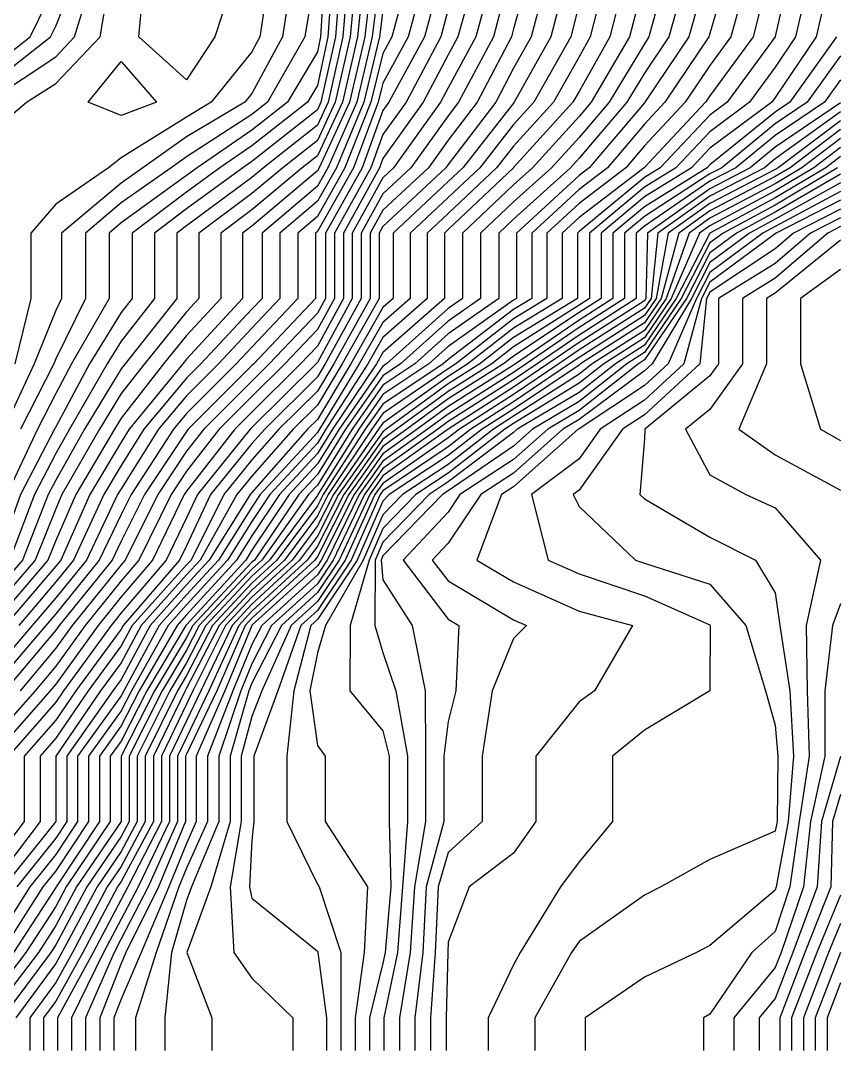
# Model space of a CAD drawing. Header units: metres. Extents: x 549046 to 549770, y 4180130 to 4180826.
# Drawn here: x 549254 to 549366.7, y 4180130 to 4180272.4 of the extents above; entities that cross this region are included whole.
import ezdxf

# ---------------------------------------------------------------- set-up
doc = ezdxf.new("R2010")
doc.units = ezdxf.units.M
doc.layers.add('CONTOURS', color=7, linetype='Continuous')
doc.layers.add('CONTOURS_INDEX', color=7, linetype='Continuous')

msp = doc.modelspace()

# ---------------------------------------------------------------- linework, layer by layer
at = {"layer": 'CONTOURS'}
for points in [[(549249.84, 4180261.43, 512), (549258.88, 4180267.42, 512), (549261.5, 4180270.17, 512), (549264.23, 4180279.21, 512), (549265.62, 4180288.25, 512), (549267.93, 4180295.07, 512), (549269.84, 4180297.29, 512), (549276.97, 4180300.24, 512), (549284.24, 4180297.29, 512), (549286.01, 4180295.51, 512), (549289.91, 4180288.25, 512), (549291.62, 4180279.21, 512), (549290.22, 4180270.17, 512), (549286.01, 4180262.34, 512), (549285.03, 4180261.12, 512), (549276.97, 4180256.33, 512), (549270.94, 4180252.08, 512), (549267.93, 4180249.96, 512), (549259.69, 4180243.04, 512), (549259.69, 4180234, 512), (549258.88, 4180232.35, 512), (549255.92, 4180224.96, 512), (549251.69, 4180215.92, 512)], [(549249.84, 4180256.91, 514), (549254.84, 4180261.12, 514), (549258.88, 4180263.71, 514), (549265.04, 4180270.17, 514), (549266.55, 4180279.21, 514), (549267.73, 4180288.25, 514), (549267.93, 4180288.82, 514), (549275.26, 4180297.29, 514), (549276.97, 4180298, 514), (549278.71, 4180297.29, 514), (549286.01, 4180289.92, 514), (549286.91, 4180288.25, 514), (549288.46, 4180279.21, 514), (549287.11, 4180270.17, 514), (549286.01, 4180268.12, 514), (549280.39, 4180261.12, 514), (549276.97, 4180259.09, 514), (549267.93, 4180253.44, 514), (549266.16, 4180252.08, 514), (549258.88, 4180247.06, 514), (549255.42, 4180243.04, 514), (549255.42, 4180234, 514), (549253.23, 4180224.96, 514)], [(549280.9, 4180270.17, 516), (549276.97, 4180264.24, 516), (549270.38, 4180270.17, 516), (549271.22, 4180279.21, 516), (549273.03, 4180288.25, 516), (549276.97, 4180292.82, 516), (549281.49, 4180288.25, 516), (549283.84, 4180279.21, 516), (549280.9, 4180270.17, 516)], [(549343.34, 4180279.21, 462), (549340.89, 4180270.17, 462), (549340.26, 4180269.23, 462), (549335.38, 4180261.12, 462), (549331.22, 4180256.27, 462), (549327.41, 4180252.08, 462), (549322.18, 4180247.34, 462), (549317.61, 4180243.04, 462), (549317.61, 4180234, 462), (549313.13, 4180230.86, 462), (549306.55, 4180224.96, 462), (549304.09, 4180223.32, 462), (549298.96, 4180215.92, 462), (549295.05, 4180209.65, 462), (549292.5, 4180206.88, 462), (549286.34, 4180197.83, 462), (549286.01, 4180197.53, 462), (549277.82, 4180188.79, 462), (549276.97, 4180187.14, 462), (549272.52, 4180179.75, 462), (549267.93, 4180170.71, 462), (549267.93, 4180161.67, 462), (549267.93, 4180161.66, 462), (549261.76, 4180152.63, 462), (549258.88, 4180147.27, 462), (549256.48, 4180143.58, 462), (549249.84, 4180134.86, 462)], [(549321.76, 4180279.21, 478), (549319.42, 4180270.17, 478), (549314.56, 4180261.12, 478), (549313.13, 4180259.26, 478), (549307.98, 4180252.08, 478), (549304.09, 4180248.45, 478), (549301.12, 4180243.04, 478), (549301.12, 4180234, 478), (549296.13, 4180224.96, 478), (549295.05, 4180223.16, 478), (549287.77, 4180215.92, 478), (549286.01, 4180213.92, 478), (549280.3, 4180206.88, 478), (549276.97, 4180199.8, 478), (549276.01, 4180197.83, 478), (549268.2, 4180188.79, 478), (549267.93, 4180188.27, 478), (549261.66, 4180179.75, 478), (549258.88, 4180175.69, 478), (549254.53, 4180170.71, 478), (549254.53, 4180161.67, 478), (549249.84, 4180155.49, 478)], [(549299.33, 4180279.21, 502), (549298.56, 4180270.17, 502), (549296.54, 4180261.12, 502), (549295.05, 4180257.95, 502), (549287.61, 4180252.08, 502), (549286.01, 4180250.74, 502), (549276.97, 4180244.04, 502), (549275.63, 4180243.04, 502), (549275.63, 4180234, 502), (549268.48, 4180224.96, 502), (549267.93, 4180224.25, 502), (549262.86, 4180215.92, 502), (549258.88, 4180208.88, 502), (549257.84, 4180206.88, 502), (549254.27, 4180197.83, 502), (549249.84, 4180192.69, 502)], [(549324.36, 4180279.21, 476), (549322.18, 4180271.3, 476), (549321.88, 4180270.17, 476), (549317.13, 4180261.12, 476), (549313.13, 4180255.89, 476), (549310.4, 4180252.08, 476), (549304.09, 4180246.19, 476), (549302.36, 4180243.04, 476), (549302.36, 4180234, 476), (549297.31, 4180224.96, 476), (549295.05, 4180221.2, 476), (549289.74, 4180215.92, 476), (549286.01, 4180211.67, 476), (549282.12, 4180206.88, 476), (549277.59, 4180197.83, 476), (549276.97, 4180197.15, 476), (549269.44, 4180188.79, 476), (549267.93, 4180185.95, 476), (549263.37, 4180179.75, 476), (549258.88, 4180173.2, 476), (549256.71, 4180170.71, 476), (549256.71, 4180161.67, 476), (549249.86, 4180152.63, 476)], [(549301.52, 4180279.21, 498), (549300.59, 4180270.17, 498), (549298.51, 4180261.12, 498), (549295.05, 4180253.74, 498), (549292.95, 4180252.08, 498), (549286.01, 4180246.25, 498), (549281.7, 4180243.04, 498), (549281.7, 4180234, 498), (549276.97, 4180228.86, 498), (549273.8, 4180224.96, 498), (549267.93, 4180217.46, 498), (549266.99, 4180215.92, 498), (549261.67, 4180206.88, 498), (549258.88, 4180200.53, 498), (549257.8, 4180197.83, 498), (549250.03, 4180188.79, 498)], [(549316.99, 4180279.21, 482), (549314.49, 4180270.17, 482), (549313.13, 4180267.68, 482), (549309.69, 4180261.12, 482), (549304.09, 4180253.37, 482), (549303.63, 4180252.08, 482), (549298.64, 4180243.04, 482), (549298.64, 4180234, 482), (549295.05, 4180227.42, 482), (549292.72, 4180224.96, 482), (549286.01, 4180218.29, 482), (549283.63, 4180215.92, 482), (549276.97, 4180207.34, 482), (549276.65, 4180206.88, 482), (549272.24, 4180197.83, 482), (549267.93, 4180192.74, 482), (549264.74, 4180188.79, 482), (549258.88, 4180180.68, 482), (549258.1, 4180179.75, 482), (549250.16, 4180170.71, 482)], [(549297.14, 4180279.21, 506), (549296.52, 4180270.17, 506), (549295.05, 4180263.43, 506), (549293.69, 4180261.12, 506), (549286.01, 4180255.11, 506), (549281.58, 4180252.08, 506), (549276.97, 4180248.69, 506), (549269.45, 4180243.04, 506), (549269.45, 4180234, 506), (549267.93, 4180232.04, 506), (549263.53, 4180224.96, 506), (549258.88, 4180216.26, 506), (549258.71, 4180215.92, 506), (549254.03, 4180206.88, 506), (549250.74, 4180197.83, 506)], [(549335.07, 4180279.21, 468), (549332.78, 4180270.17, 468), (549331.22, 4180267.39, 468), (549327.67, 4180261.12, 468), (549322.18, 4180255.07, 468), (549319.83, 4180252.08, 468), (549313.13, 4180245.74, 468), (549310.25, 4180243.04, 468), (549310.25, 4180234, 468), (549304.09, 4180228.59, 468), (549302.03, 4180224.96, 468), (549296.24, 4180215.92, 468), (549295.05, 4180214.01, 468), (549288.5, 4180206.88, 468), (549286.01, 4180203.17, 468), (549282.63, 4180197.83, 468), (549276.97, 4180191.63, 468), (549274.41, 4180188.79, 468), (549269.34, 4180179.75, 468), (549267.93, 4180176.97, 468), (549263.41, 4180170.71, 468), (549263.41, 4180161.67, 468), (549258.88, 4180154.83, 468), (549257.12, 4180152.63, 468), (549251.34, 4180143.58, 468)], [(549327.01, 4180279.21, 474), (549324.59, 4180270.17, 474), (549322.18, 4180265.85, 474), (549319.7, 4180261.12, 474), (549313.13, 4180252.52, 474), (549312.82, 4180252.08, 474), (549304.09, 4180243.93, 474), (549303.6, 4180243.04, 474), (549303.6, 4180234, 474), (549298.49, 4180224.96, 474), (549295.05, 4180219.24, 474), (549291.71, 4180215.92, 474), (549286.01, 4180209.43, 474), (549283.94, 4180206.88, 474), (549278.85, 4180197.83, 474), (549276.97, 4180195.77, 474), (549270.69, 4180188.79, 474), (549267.93, 4180183.63, 474), (549265.08, 4180179.75, 474), (549258.89, 4180170.71, 474), (549258.89, 4180161.67, 474), (549258.88, 4180161.66, 474), (549251.67, 4180152.63, 474)], [(549310.03, 4180279.21, 488), (549307.61, 4180270.17, 488), (549304.09, 4180263.79, 488), (549303.45, 4180261.12, 488), (549300.06, 4180252.08, 488), (549295.05, 4180243.26, 488), (549294.8, 4180243.04, 488), (549294.8, 4180234, 488), (549286.26, 4180224.96, 488), (549286.01, 4180224.71, 488), (549277.2, 4180215.92, 488), (549276.97, 4180215.62, 488), (549271.14, 4180206.88, 488), (549267.93, 4180200.44, 488), (549266.67, 4180197.83, 488), (549259.35, 4180188.79, 488), (549258.88, 4180188.14, 488), (549251.87, 4180179.75, 488)], [(549302.62, 4180279.21, 496), (549301.61, 4180270.17, 496), (549299.5, 4180261.12, 496), (549295.31, 4180252.08, 496), (549295.05, 4180251.63, 496), (549286.01, 4180244, 496), (549284.72, 4180243.04, 496), (549284.72, 4180234, 496), (549276.97, 4180225.59, 496), (549276.46, 4180224.96, 496), (549269.04, 4180215.92, 496), (549267.93, 4180214.15, 496), (549263.6, 4180206.88, 496), (549259.57, 4180197.83, 496), (549258.88, 4180196.99, 496), (549251.9, 4180188.79, 496)], [(549296.05, 4180279.21, 508), (549295.5, 4180270.17, 508), (549295.05, 4180268.09, 508), (549290.94, 4180261.12, 508), (549286.01, 4180257.26, 508), (549278.43, 4180252.08, 508), (549276.97, 4180251.01, 508), (549267.93, 4180244.44, 508), (549266.26, 4180243.04, 508), (549266.26, 4180234, 508), (549261.08, 4180224.96, 508), (549258.88, 4180220.85, 508), (549256.37, 4180215.92, 508), (549252.13, 4180206.88, 508)], [(549298.24, 4180279.21, 504), (549297.54, 4180270.17, 504), (549295.55, 4180261.12, 504), (549295.05, 4180260.06, 504), (549286.01, 4180252.95, 504), (549284.74, 4180252.08, 504), (549276.97, 4180246.37, 504), (549272.54, 4180243.04, 504), (549272.54, 4180234, 504), (549267.93, 4180228.08, 504), (549265.99, 4180224.96, 504), (549260.79, 4180215.92, 504), (549258.88, 4180212.54, 504), (549255.94, 4180206.88, 504), (549252.51, 4180197.83, 504)], [(549337.8, 4180279.21, 466), (549335.48, 4180270.17, 466), (549331.22, 4180262.61, 466), (549330.37, 4180261.12, 466), (549322.18, 4180252.09, 466), (549322.17, 4180252.08, 466), (549313.13, 4180243.53, 466), (549312.61, 4180243.04, 466), (549312.61, 4180234, 466), (549304.09, 4180226.51, 466), (549303.21, 4180224.96, 466), (549297.15, 4180215.92, 466), (549295.05, 4180212.56, 466), (549289.83, 4180206.88, 466), (549286.01, 4180201.18, 466), (549283.89, 4180197.83, 466), (549276.97, 4180190.25, 466), (549275.65, 4180188.79, 466), (549270.4, 4180179.75, 466), (549267.93, 4180174.88, 466), (549264.92, 4180170.71, 466), (549264.92, 4180161.67, 466), (549258.93, 4180152.63, 466), (549258.88, 4180152.54, 466), (549253.05, 4180143.58, 466)], [(549348.95, 4180279.21, 458), (549346.41, 4180270.17, 458), (549340.31, 4180261.12, 458), (549340.26, 4180261.07, 458), (549332.6, 4180252.08, 458), (549331.22, 4180251.02, 458), (549322.57, 4180243.04, 458), (549322.57, 4180234, 458), (549322.18, 4180233.76, 458), (549313.13, 4180227.34, 458), (549310.48, 4180224.96, 458), (549304.09, 4180220.7, 458), (549300.78, 4180215.92, 458), (549295.11, 4180206.88, 458), (549295.05, 4180206.75, 458), (549288.42, 4180197.83, 458), (549286.01, 4180195.59, 458), (549279.64, 4180188.79, 458), (549276.97, 4180183.62, 458), (549274.64, 4180179.75, 458), (549270.15, 4180170.71, 458), (549270.15, 4180161.67, 458), (549267.93, 4180157.51, 458), (549264.59, 4180152.63, 458), (549259.75, 4180143.58, 458), (549258.88, 4180142.03, 458), (549253.38, 4180134.54, 458)], [(549329.65, 4180279.21, 472), (549327.33, 4180270.17, 472), (549322.27, 4180261.12, 472), (549322.18, 4180261.02, 472), (549315.16, 4180252.08, 472), (549313.13, 4180250.16, 472), (549305.52, 4180243.04, 472), (549305.52, 4180234, 472), (549304.09, 4180232.74, 472), (549299.67, 4180224.96, 472), (549295.05, 4180217.27, 472), (549293.69, 4180215.92, 472), (549286.01, 4180207.18, 472), (549285.76, 4180206.88, 472), (549280.11, 4180197.83, 472), (549276.97, 4180194.39, 472), (549271.93, 4180188.79, 472), (549267.93, 4180181.3, 472), (549266.78, 4180179.75, 472), (549260.4, 4180170.71, 472), (549260.4, 4180161.67, 472), (549258.88, 4180159.38, 472), (549253.49, 4180152.63, 472)], [(549303.71, 4180279.21, 494), (549302.63, 4180270.17, 494), (549300.49, 4180261.12, 494), (549296.5, 4180252.08, 494), (549295.05, 4180249.54, 494), (549287.42, 4180243.04, 494), (549287.42, 4180234, 494), (549286.01, 4180232.5, 494), (549278.95, 4180224.96, 494), (549276.97, 4180222.98, 494), (549271.08, 4180215.92, 494), (549267.93, 4180210.92, 494), (549265.52, 4180206.88, 494), (549261.34, 4180197.83, 494), (549258.88, 4180194.8, 494), (549253.77, 4180188.79, 494)], [(549312.28, 4180279.21, 486), (549309.86, 4180270.17, 486), (549304.92, 4180261.12, 486), (549304.09, 4180259.97, 486), (549301.25, 4180252.08, 486), (549296.16, 4180243.04, 486), (549296.16, 4180234, 486), (549295.05, 4180231.96, 486), (549288.41, 4180224.96, 486), (549286.01, 4180222.57, 486), (549279.34, 4180215.92, 486), (549276.97, 4180212.86, 486), (549272.98, 4180206.88, 486), (549268.48, 4180197.83, 486), (549267.93, 4180197.18, 486), (549261.15, 4180188.79, 486), (549258.88, 4180185.66, 486), (549253.95, 4180179.75, 486)], [(549351.81, 4180279.21, 456), (549349.3, 4180270.65, 456), (549349.16, 4180270.17, 456), (549343.1, 4180261.12, 456), (549340.26, 4180258.08, 456), (549335.15, 4180252.08, 456), (549331.22, 4180249.08, 456), (549324.68, 4180243.04, 456), (549324.68, 4180234, 456), (549322.18, 4180232.47, 456), (549313.13, 4180225.57, 456), (549312.45, 4180224.96, 456), (549304.09, 4180219.39, 456), (549301.68, 4180215.92, 456), (549295.83, 4180206.88, 456), (549295.05, 4180205.34, 456), (549289.47, 4180197.83, 456), (549286.01, 4180194.62, 456), (549280.55, 4180188.79, 456), (549276.97, 4180181.86, 456), (549275.7, 4180179.75, 456), (549271.27, 4180170.71, 456), (549271.27, 4180161.67, 456), (549267.93, 4180155.43, 456), (549266.01, 4180152.63, 456), (549261.19, 4180143.58, 456), (549258.88, 4180139.43, 456), (549255.29, 4180134.54, 456), (549255.29, 4180130.02, 456)], [(549354.67, 4180279.21, 454), (549352.21, 4180270.17, 454), (549349.3, 4180266.2, 454), (549345.9, 4180261.12, 454), (549340.26, 4180255.09, 454), (549337.7, 4180252.08, 454), (549331.22, 4180247.13, 454), (549326.79, 4180243.04, 454), (549326.79, 4180234, 454), (549322.18, 4180231.18, 454), (549314.21, 4180224.96, 454), (549313.13, 4180224.28, 454), (549304.09, 4180218.08, 454), (549302.59, 4180215.92, 454), (549296.55, 4180206.88, 454), (549295.05, 4180203.94, 454), (549290.51, 4180197.83, 454), (549286.01, 4180193.65, 454), (549281.46, 4180188.79, 454), (549276.97, 4180180.1, 454), (549276.76, 4180179.75, 454), (549272.38, 4180170.71, 454), (549272.38, 4180161.67, 454), (549267.93, 4180153.36, 454), (549267.42, 4180152.63, 454), (549262.63, 4180143.58, 454), (549258.88, 4180136.84, 454), (549257.2, 4180134.54, 454), (549257.2, 4180130.02, 454)], [(549357.53, 4180279.21, 452), (549355.27, 4180270.17, 452), (549349.3, 4180262.02, 452), (549348.7, 4180261.12, 452), (549340.26, 4180252.1, 452), (549340.24, 4180252.08, 452), (549331.22, 4180245.18, 452), (549328.9, 4180243.04, 452), (549328.9, 4180234, 452), (549322.18, 4180229.89, 452), (549315.86, 4180224.96, 452), (549313.13, 4180223.23, 452), (549304.09, 4180216.77, 452), (549303.5, 4180215.92, 452), (549297.27, 4180206.88, 452), (549295.05, 4180202.54, 452), (549291.55, 4180197.83, 452), (549286.01, 4180192.68, 452), (549282.37, 4180188.79, 452), (549277.85, 4180179.75, 452), (549276.97, 4180177.91, 452), (549273.49, 4180170.71, 452), (549273.49, 4180161.67, 452), (549268.84, 4180152.63, 452), (549267.93, 4180150.87, 452), (549264.07, 4180143.58, 452), (549259.11, 4180134.54, 452), (549259.11, 4180130.02, 452)], [(549363.23, 4180279.21, 448), (549361.15, 4180270.17, 448), (549358.34, 4180265.99, 448), (549354.78, 4180261.12, 448), (549349.3, 4180257.05, 448), (549344.59, 4180252.08, 448), (549340.26, 4180249.39, 448), (549332.67, 4180243.04, 448), (549332.67, 4180234, 448), (549331.22, 4180233.07, 448), (549322.18, 4180227.32, 448), (549319.15, 4180224.96, 448), (549313.13, 4180221.15, 448), (549306, 4180215.92, 448), (549304.09, 4180214.55, 448), (549298.7, 4180206.88, 448), (549295.05, 4180199.73, 448), (549293.64, 4180197.83, 448), (549286.01, 4180190.74, 448), (549284.18, 4180188.79, 448), (549280.06, 4180179.75, 448), (549276.97, 4180173.3, 448), (549275.71, 4180170.71, 448), (549275.71, 4180161.67, 448), (549271.67, 4180152.63, 448), (549267.93, 4180145.44, 448), (549266.94, 4180143.58, 448), (549263.01, 4180134.54, 448), (549263.01, 4180130.02, 448)], [(549366.07, 4180279.21, 446), (549363.98, 4180270.17, 446), (549358.34, 4180261.8, 446), (549357.85, 4180261.12, 446), (549349.3, 4180254.76, 446), (549346.76, 4180252.08, 446), (549340.26, 4180248.04, 446), (549334.28, 4180243.04, 446), (549334.28, 4180234, 446), (549331.22, 4180232.04, 446), (549322.18, 4180226.03, 446), (549320.8, 4180224.96, 446), (549313.13, 4180220.1, 446), (549307.43, 4180215.92, 446), (549304.09, 4180213.53, 446), (549299.42, 4180206.88, 446), (549295.05, 4180198.33, 446), (549294.68, 4180197.83, 446), (549286.01, 4180189.77, 446), (549285.09, 4180188.79, 446), (549281.17, 4180179.75, 446), (549276.97, 4180171, 446), (549276.82, 4180170.71, 446), (549276.82, 4180161.67, 446), (549273.08, 4180152.63, 446), (549268.59, 4180143.58, 446), (549267.93, 4180142.02, 446), (549264.97, 4180134.54, 446), (549264.97, 4180130.02, 446)], [(549340.26, 4180278.17, 464), (549338.18, 4180270.17, 464), (549332.91, 4180261.12, 464), (549331.22, 4180259.14, 464), (549324.79, 4180252.08, 464), (549322.18, 4180249.72, 464), (549315.1, 4180243.04, 464), (549315.1, 4180234, 464), (549313.13, 4180232.62, 464), (549304.59, 4180224.96, 464), (549304.09, 4180224.63, 464), (549298.05, 4180215.92, 464), (549295.05, 4180211.11, 464), (549291.17, 4180206.88, 464), (549286.01, 4180199.19, 464), (549285.15, 4180197.83, 464), (549276.97, 4180188.87, 464), (549276.89, 4180188.79, 464), (549271.46, 4180179.75, 464), (549267.93, 4180172.79, 464), (549266.43, 4180170.71, 464), (549266.43, 4180161.67, 464), (549260.34, 4180152.63, 464), (549258.88, 4180149.91, 464), (549254.77, 4180143.58, 464), (549249.84, 4180137.12, 464)], [(549249.84, 4180265.85, 508), (549255.34, 4180270.17, 508), (549258.88, 4180277.44, 508)], [(549313.13, 4180273.99, 484), (549312.12, 4180270.17, 484), (549307.31, 4180261.12, 484), (549304.09, 4180256.67, 484), (549302.44, 4180252.08, 484), (549297.4, 4180243.04, 484), (549297.4, 4180234, 484), (549295.05, 4180229.69, 484), (549290.56, 4180224.96, 484), (549286.01, 4180220.43, 484), (549281.49, 4180215.92, 484), (549276.97, 4180210.1, 484), (549274.82, 4180206.88, 484), (549270.36, 4180197.83, 484), (549267.93, 4180194.96, 484), (549262.94, 4180188.79, 484), (549258.88, 4180183.17, 484), (549256.02, 4180179.75, 484), (549249.84, 4180172.73, 484)], [(549304.09, 4180273.8, 492), (549303.65, 4180270.17, 492), (549301.47, 4180261.12, 492), (549297.68, 4180252.08, 492), (549295.05, 4180247.44, 492), (549289.88, 4180243.04, 492), (549289.88, 4180234, 492), (549286.01, 4180229.88, 492), (549281.39, 4180224.96, 492), (549276.97, 4180220.54, 492), (549273.11, 4180215.92, 492), (549267.93, 4180207.69, 492), (549267.44, 4180206.88, 492), (549263.12, 4180197.83, 492), (549258.88, 4180192.6, 492), (549255.63, 4180188.79, 492), (549249.84, 4180182, 492)], [(549366.8, 4180270.17, 444), (549360.35, 4180261.12, 444), (549358.34, 4180259.77, 444), (549349.3, 4180252.48, 444), (549348.93, 4180252.08, 444), (549340.26, 4180246.69, 444), (549335.9, 4180243.04, 444), (549335.9, 4180234, 444), (549331.22, 4180231.01, 444), (549322.43, 4180224.96, 444), (549322.18, 4180224.79, 444), (549313.13, 4180219.06, 444), (549308.85, 4180215.92, 444), (549304.09, 4180212.51, 444), (549300.13, 4180206.88, 444), (549295.59, 4180197.83, 444), (549295.05, 4180197.03, 444), (549286.01, 4180188.8, 444), (549286, 4180188.79, 444), (549282.27, 4180179.75, 444), (549278.32, 4180170.71, 444), (549278.32, 4180161.67, 444), (549276.97, 4180158.65, 444), (549274.5, 4180152.63, 444), (549270.69, 4180143.58, 444), (549267.93, 4180137.09, 444), (549266.92, 4180134.54, 444), (549266.92, 4180130.02, 444)], [(549272.81, 4180261.12, 516), (549267.93, 4180259.32, 516), (549263.39, 4180261.12, 516), (549267.93, 4180266.76, 516), (549272.81, 4180261.12, 516)], [(549367.38, 4180267.54, 442), (549362.75, 4180261.12, 442), (549358.34, 4180258.15, 442), (549350.94, 4180252.08, 442), (549349.3, 4180251.23, 442), (549340.26, 4180245.34, 442), (549337.51, 4180243.04, 442), (549337.51, 4180234, 442), (549331.22, 4180229.98, 442), (549323.93, 4180224.96, 442), (549322.18, 4180223.78, 442), (549313.13, 4180218.02, 442), (549310.27, 4180215.92, 442), (549304.09, 4180211.49, 442), (549300.85, 4180206.88, 442), (549296.41, 4180197.83, 442), (549295.05, 4180195.8, 442), (549287.36, 4180188.79, 442), (549286.01, 4180186.13, 442), (549283.38, 4180179.75, 442), (549279.88, 4180170.71, 442), (549279.88, 4180161.67, 442), (549276.97, 4180155.2, 442), (549275.91, 4180152.63, 442), (549272.79, 4180143.58, 442), (549269.9, 4180134.54, 442), (549269.9, 4180130.02, 442)], [(549367.38, 4180261.05, 438), (549358.34, 4180254.91, 438), (549354.89, 4180252.08, 438), (549349.3, 4180249.18, 438), (549340.69, 4180243.04, 438), (549340.47, 4180234, 438), (549340.26, 4180233.69, 438), (549331.22, 4180227.91, 438), (549326.92, 4180224.96, 438), (549322.18, 4180221.75, 438), (549313.13, 4180215.93, 438), (549313.12, 4180215.92, 438), (549304.09, 4180209.45, 438), (549302.28, 4180206.88, 438), (549298.07, 4180197.83, 438), (549295.05, 4180193.33, 438), (549290.07, 4180188.79, 438), (549286.01, 4180180.78, 438), (549285.58, 4180179.75, 438), (549282.98, 4180170.71, 438), (549282.98, 4180161.67, 438), (549280.32, 4180152.63, 438), (549277.02, 4180143.58, 438), (549280.48, 4180134.54, 438), (549280.48, 4180130.02, 438)], [(549367.38, 4180259.81, 436), (549358.34, 4180253.29, 436), (549356.86, 4180252.08, 436), (549349.3, 4180248.16, 436), (549342.12, 4180243.04, 436), (549341.17, 4180234, 436), (549340.26, 4180232.67, 436), (549331.22, 4180226.88, 436), (549328.42, 4180224.96, 436), (549322.18, 4180220.74, 436), (549314.69, 4180215.92, 436), (549313.13, 4180214.71, 436), (549304.09, 4180208.43, 436), (549303, 4180206.88, 436), (549298.89, 4180197.83, 436), (549295.05, 4180192.09, 436), (549291.43, 4180188.79, 436), (549287.38, 4180179.75, 436), (549286.01, 4180176.19, 436), (549284.54, 4180170.71, 436), (549284.54, 4180161.67, 436), (549282.99, 4180152.63, 436), (549283.52, 4180143.58, 436), (549286.01, 4180140, 436), (549291.66, 4180134.54, 436), (549291.66, 4180130.02, 436)], [(549367.38, 4180258.58, 434), (549358.75, 4180252.08, 434), (549358.34, 4180251.84, 434), (549349.3, 4180247.13, 434), (549343.56, 4180243.04, 434), (549341.86, 4180234, 434), (549340.26, 4180231.64, 434), (549331.22, 4180225.85, 434), (549329.92, 4180224.96, 434), (549322.18, 4180219.72, 434), (549316.26, 4180215.92, 434), (549313.13, 4180213.5, 434), (549304.09, 4180207.41, 434), (549303.72, 4180206.88, 434), (549299.72, 4180197.83, 434), (549295.05, 4180190.86, 434), (549292.78, 4180188.79, 434), (549289.6, 4180179.75, 434), (549286.25, 4180170.71, 434), (549286.25, 4180161.67, 434), (549286.01, 4180159.05, 434), (549285.67, 4180152.63, 434), (549286.01, 4180151.07, 434), (549295.05, 4180143.73, 434), (549295.1, 4180143.58, 434), (549296.33, 4180134.54, 434), (549296.33, 4180130.02, 434)], [(549367.38, 4180257.34, 432), (549360.4, 4180252.08, 432), (549358.34, 4180250.85, 432), (549349.3, 4180246.11, 432), (549345, 4180243.04, 432), (549342.56, 4180234, 432), (549340.26, 4180230.62, 432), (549331.44, 4180224.96, 432), (549331.22, 4180224.78, 432), (549322.18, 4180218.71, 432), (549317.83, 4180215.92, 432), (549313.13, 4180212.28, 432), (549304.97, 4180206.88, 432), (549304.09, 4180205.98, 432), (549300.54, 4180197.83, 432), (549295.05, 4180189.62, 432), (549294.14, 4180188.79, 432), (549291.82, 4180179.75, 432), (549290.85, 4180170.71, 432), (549290.85, 4180161.67, 432), (549295.05, 4180152.99, 432), (549295.3, 4180152.63, 432), (549298.3, 4180143.58, 432), (549298.3, 4180134.54, 432), (549298.3, 4180130.02, 432)], [(549367.38, 4180254.87, 428), (549363.68, 4180252.08, 428), (549358.34, 4180248.88, 428), (549349.3, 4180244.06, 428), (549347.87, 4180243.04, 428), (549343.96, 4180234, 428), (549340.26, 4180228.56, 428), (549334.64, 4180224.96, 428), (549331.22, 4180222.27, 428), (549322.18, 4180216.69, 428), (549320.98, 4180215.92, 428), (549313.13, 4180209.84, 428), (549308.65, 4180206.88, 428), (549304.09, 4180202.18, 428), (549302.2, 4180197.83, 428), (549299.58, 4180188.79, 428), (549299.55, 4180179.75, 428), (549304.09, 4180174.22, 428), (549304.97, 4180170.71, 428), (549304.97, 4180161.67, 428), (549305.2, 4180152.63, 428), (549304.42, 4180143.58, 428), (549304.09, 4180142.07, 428), (549302.25, 4180134.54, 428), (549302.25, 4180130.02, 428)], [(549367.38, 4180253.64, 426), (549365.32, 4180252.08, 426), (549358.34, 4180247.9, 426), (549349.31, 4180243.04, 426), (549349.3, 4180243.03, 426), (549344.66, 4180234, 426), (549340.26, 4180227.54, 426), (549336.24, 4180224.96, 426), (549331.22, 4180221.01, 426), (549322.68, 4180215.92, 426), (549322.18, 4180215.47, 426), (549313.13, 4180208.62, 426), (549310.49, 4180206.88, 426), (549304.09, 4180200.29, 426), (549303.02, 4180197.83, 426), (549303, 4180188.79, 426), (549304.09, 4180185.03, 426), (549305.91, 4180179.75, 426), (549307.49, 4180170.71, 426), (549307.49, 4180161.67, 426), (549306.84, 4180152.63, 426), (549306.15, 4180143.58, 426), (549304.23, 4180134.54, 426), (549304.23, 4180130.02, 426)], [(549366.96, 4180252.08, 424), (549358.34, 4180246.92, 424), (549351.14, 4180243.04, 424), (549349.3, 4180241.67, 424), (549345.36, 4180234, 424), (549340.26, 4180226.51, 424), (549337.84, 4180224.96, 424), (549331.22, 4180219.75, 424), (549324.79, 4180215.92, 424), (549322.18, 4180213.59, 424), (549313.13, 4180207.4, 424), (549312.33, 4180206.88, 424), (549304.09, 4180198.39, 424), (549303.85, 4180197.83, 424), (549304.09, 4180195.11, 424), (549308.14, 4180188.79, 424), (549309.95, 4180179.75, 424), (549310.02, 4180170.71, 424), (549310.02, 4180161.67, 424), (549308.47, 4180152.63, 424), (549307.88, 4180143.58, 424), (549306.39, 4180134.54, 424), (549306.39, 4180130.02, 424)], [(549367.38, 4180251.19, 422), (549358.34, 4180245.93, 422), (549352.97, 4180243.04, 422), (549349.3, 4180240.31, 422), (549346.06, 4180234, 422), (549340.26, 4180225.49, 422), (549339.43, 4180224.96, 422), (549331.22, 4180218.5, 422), (549326.9, 4180215.92, 422), (549322.18, 4180211.71, 422), (549314.76, 4180206.88, 422), (549313.13, 4180204.46, 422), (549306.93, 4180197.83, 422), (549313.13, 4180189.65, 422), (549314.59, 4180188.79, 422), (549314.18, 4180179.75, 422), (549313.13, 4180175.5, 422), (549312.54, 4180170.71, 422), (549312.54, 4180161.67, 422), (549310.11, 4180152.63, 422), (549309.62, 4180143.58, 422), (549308.54, 4180134.54, 422), (549308.54, 4180130.02, 422)], [(549367.38, 4180248.78, 418), (549358.34, 4180243.97, 418), (549356.62, 4180243.04, 418), (549349.3, 4180237.59, 418), (549347.46, 4180234, 418), (549343.52, 4180224.96, 418), (549340.26, 4180221.96, 418), (549331.22, 4180215.98, 418), (549331.11, 4180215.92, 418), (549322.18, 4180207.96, 418), (549320.52, 4180206.88, 418), (549317.11, 4180197.83, 418), (549322.18, 4180194.82, 418), (549331.22, 4180190.74, 418), (549338.6, 4180188.79, 418), (549333.35, 4180179.75, 418), (549331.22, 4180178.22, 418), (549325.27, 4180170.71, 418), (549325.27, 4180161.67, 418), (549322.18, 4180157.29, 418), (549316.04, 4180152.63, 418), (549313.13, 4180145.01, 418), (549313.08, 4180143.58, 418), (549312.84, 4180134.54, 418), (549312.84, 4180130.02, 418)], [(549367.38, 4180247.57, 416), (549358.48, 4180243.04, 416), (549358.34, 4180242.92, 416), (549349.3, 4180236.23, 416), (549348.16, 4180234, 416), (549345.71, 4180224.96, 416), (549340.26, 4180219.94, 416), (549334.14, 4180215.92, 416), (549331.22, 4180211.81, 416), (549324.63, 4180206.88, 416), (549326.97, 4180197.83, 416), (549331.22, 4180195.9, 416), (549340.26, 4180192.9, 416), (549349.3, 4180188.85, 416), (549349.35, 4180188.79, 416), (549349.3, 4180180.39, 416), (549349.29, 4180179.75, 416), (549340.26, 4180174.29, 416), (549335.84, 4180170.71, 416), (549335.84, 4180161.67, 416), (549331.22, 4180156.09, 416), (549328.68, 4180152.63, 416), (549323.09, 4180143.58, 416), (549322.18, 4180141.85, 416), (549318.68, 4180134.54, 416), (549318.68, 4180130.02, 416)], [(549367.38, 4180246.36, 414), (549360.85, 4180243.04, 414), (549358.34, 4180240.88, 414), (549349.3, 4180234.87, 414), (549348.85, 4180234, 414), (549347.9, 4180224.96, 414), (549340.26, 4180217.92, 414), (549337.22, 4180215.92, 414), (549331.22, 4180207.48, 414), (549330.41, 4180206.88, 414), (549331.22, 4180205.22, 414), (549339.01, 4180197.83, 414), (549340.26, 4180197.38, 414), (549349.3, 4180194.48, 414), (549354.28, 4180188.79, 414), (549356.98, 4180179.75, 414), (549358.34, 4180175.01, 414), (549358.69, 4180170.71, 414), (549358.59, 4180161.67, 414), (549358.34, 4180160.32, 414), (549349.3, 4180156.43, 414), (549342.51, 4180152.63, 414), (549340.26, 4180151.51, 414), (549331.22, 4180145.09, 414), (549330.18, 4180143.58, 414), (549325.12, 4180134.54, 414), (549325.12, 4180130.02, 414)], [(549367.38, 4180245.16, 412), (549363.22, 4180243.04, 412), (549358.34, 4180238.84, 412), (549350.5, 4180234, 412), (549350.5, 4180224.96, 412), (549349.3, 4180223.28, 412), (549340.32, 4180215.92, 412), (549340.26, 4180214.57, 412), (549339.64, 4180206.88, 412), (549340.26, 4180206.28, 412), (549349.3, 4180201.01, 412), (549355.6, 4180197.83, 412), (549358.34, 4180193.31, 412), (549358.98, 4180188.79, 412), (549360.34, 4180179.75, 412), (549360.87, 4180170.71, 412), (549360.13, 4180161.67, 412), (549358.49, 4180152.63, 412), (549358.34, 4180152.17, 412), (549349.3, 4180144.55, 412), (549347.44, 4180143.58, 412), (549340.26, 4180140.14, 412), (549332.07, 4180134.54, 412), (549332.07, 4180130.02, 412)], [(549367.38, 4180242.05, 408), (549358.34, 4180234.75, 408), (549357.12, 4180234, 408), (549357.12, 4180224.96, 408), (549353.33, 4180215.92, 408), (549358.34, 4180212.39, 408), (549367.38, 4180207.48, 408)], [(549367.38, 4180238.02, 406), (549361.84, 4180234, 406), (549361.84, 4180224.96, 406), (549364.58, 4180215.92, 406), (549367.38, 4180214.38, 406)], [(549367.38, 4180191.76, 408), (549366.25, 4180188.79, 408), (549365.2, 4180179.75, 408), (549365.22, 4180170.71, 408), (549363.2, 4180161.67, 408), (549362.26, 4180152.63, 408), (549359.15, 4180143.58, 408), (549358.34, 4180141.49, 408), (549352.63, 4180134.54, 408), (549352.63, 4180130.02, 408)], [(549367.38, 4180170.66, 406), (549364.74, 4180161.67, 406), (549364.15, 4180152.63, 406), (549360.79, 4180143.58, 406), (549358.34, 4180137.22, 406), (549356.14, 4180134.54, 406), (549356.14, 4180130.02, 406)], [(549367.38, 4180165.42, 404), (549366.28, 4180161.67, 404), (549366.03, 4180152.63, 404), (549362.44, 4180143.58, 404), (549358.96, 4180134.54, 404), (549358.96, 4180130.02, 404)], [(549367.38, 4180151.51, 402), (549364.08, 4180143.58, 402), (549360.6, 4180134.54, 402), (549360.6, 4180130.02, 402)], [(549367.37, 4180143.58, 398), (549363.88, 4180134.54, 398), (549363.88, 4180130.02, 398)], [(549367.38, 4180139.36, 396), (549365.52, 4180134.54, 396), (549365.52, 4180130.02, 396)]]:
    msp.add_polyline3d(points, dxfattribs=at)
at = {"layer": 'CONTOURS_INDEX'}
for points in [[(549249.84, 4180263.64, 510), (549258.15, 4180270.17, 510), (549258.88, 4180271.67, 510), (549261.91, 4180279.21, 510), (549263.51, 4180288.25, 510), (549266.63, 4180297.29, 510), (549267.93, 4180299.15, 510), (549276.97, 4180302.48, 510), (549286.01, 4180298.98, 510), (549288.19, 4180297.29, 510), (549292.92, 4180288.25, 510), (549294.78, 4180279.21, 510), (549293.32, 4180270.17, 510), (549288.18, 4180261.12, 510), (549286.01, 4180259.42, 510), (549276.97, 4180253.57, 510), (549274.86, 4180252.08, 510), (549267.93, 4180247.2, 510), (549262.98, 4180243.04, 510), (549262.98, 4180234, 510), (549258.88, 4180225.66, 510), (549258.6, 4180224.96, 510), (549254.03, 4180215.92, 510)], [(549307.79, 4180279.21, 490), (549305.36, 4180270.17, 490), (549304.09, 4180267.87, 490), (549302.46, 4180261.12, 490), (549298.87, 4180252.08, 490), (549295.05, 4180245.35, 490), (549292.34, 4180243.04, 490), (549292.34, 4180234, 490), (549286.01, 4180227.27, 490), (549283.84, 4180224.96, 490), (549276.97, 4180218.1, 490), (549275.15, 4180215.92, 490), (549269.3, 4180206.88, 490), (549267.93, 4180204.12, 490), (549264.89, 4180197.83, 490), (549258.88, 4180190.41, 490), (549257.5, 4180188.79, 490), (549249.84, 4180179.8, 490)], [(549300.43, 4180279.21, 500), (549299.57, 4180270.17, 500), (549297.53, 4180261.12, 500), (549295.05, 4180255.84, 500), (549290.28, 4180252.08, 500), (549286.01, 4180248.49, 500), (549278.68, 4180243.04, 500), (549278.68, 4180234, 500), (549276.97, 4180232.14, 500), (549271.14, 4180224.96, 500), (549267.93, 4180220.85, 500), (549264.92, 4180215.92, 500), (549259.75, 4180206.88, 500), (549258.88, 4180204.9, 500), (549256.03, 4180197.83, 500), (549249.84, 4180190.64, 500)], [(549346.15, 4180279.21, 460), (549343.65, 4180270.17, 460), (549340.26, 4180265.14, 460), (549337.84, 4180261.12, 460), (549331.22, 4180253.39, 460), (549330.03, 4180252.08, 460), (549322.18, 4180244.97, 460), (549320.13, 4180243.04, 460), (549320.13, 4180234, 460), (549313.13, 4180229.1, 460), (549308.52, 4180224.96, 460), (549304.09, 4180222.01, 460), (549299.87, 4180215.92, 460), (549295.05, 4180208.2, 460), (549293.84, 4180206.88, 460), (549287.38, 4180197.83, 460), (549286.01, 4180196.56, 460), (549278.73, 4180188.79, 460), (549276.97, 4180185.38, 460), (549273.58, 4180179.75, 460), (549269.04, 4180170.71, 460), (549269.04, 4180161.67, 460), (549267.93, 4180159.58, 460), (549263.18, 4180152.63, 460), (549258.88, 4180144.64, 460), (549258.2, 4180143.58, 460), (549251.48, 4180134.54, 460)], [(549319.38, 4180279.21, 480), (549316.95, 4180270.17, 480), (549313.13, 4180263.14, 480), (549312.07, 4180261.12, 480), (549305.57, 4180252.08, 480), (549304.09, 4180250.7, 480), (549299.88, 4180243.04, 480), (549299.88, 4180234, 480), (549295.05, 4180225.15, 480), (549294.87, 4180224.96, 480), (549286.01, 4180216.15, 480), (549285.78, 4180215.92, 480), (549278.48, 4180206.88, 480), (549276.97, 4180203.66, 480), (549274.13, 4180197.83, 480), (549267.93, 4180190.52, 480), (549266.53, 4180188.79, 480), (549259.95, 4180179.75, 480), (549258.88, 4180178.19, 480), (549252.34, 4180170.71, 480)], [(549360.38, 4180279.21, 450), (549358.34, 4180270.21, 450), (549358.33, 4180270.17, 450), (549351.71, 4180261.12, 450), (549349.3, 4180259.33, 450), (549342.42, 4180252.08, 450), (549340.26, 4180250.74, 450), (549331.22, 4180243.24, 450), (549331.01, 4180243.04, 450), (549331.01, 4180234, 450), (549322.18, 4180228.61, 450), (549317.5, 4180224.96, 450), (549313.13, 4180222.19, 450), (549304.58, 4180215.92, 450), (549304.09, 4180215.57, 450), (549297.98, 4180206.88, 450), (549295.05, 4180201.13, 450), (549292.6, 4180197.83, 450), (549286.01, 4180191.71, 450), (549283.28, 4180188.79, 450), (549278.96, 4180179.75, 450), (549276.97, 4180175.61, 450), (549274.6, 4180170.71, 450), (549274.6, 4180161.67, 450), (549270.26, 4180152.63, 450), (549267.93, 4180148.15, 450), (549265.5, 4180143.58, 450), (549261.06, 4180134.54, 450), (549261.06, 4180130.02, 450)], [(549331.22, 4180274.74, 470), (549330.07, 4180270.17, 470), (549324.97, 4180261.12, 470), (549322.18, 4180258.04, 470), (549317.5, 4180252.08, 470), (549313.13, 4180247.95, 470), (549307.89, 4180243.04, 470), (549307.89, 4180234, 470), (549304.09, 4180230.67, 470), (549300.85, 4180224.96, 470), (549295.33, 4180215.92, 470), (549295.05, 4180215.47, 470), (549287.16, 4180206.88, 470), (549286.01, 4180205.16, 470), (549281.37, 4180197.83, 470), (549276.97, 4180193.01, 470), (549273.17, 4180188.79, 470), (549268.28, 4180179.75, 470), (549267.93, 4180179.06, 470), (549261.9, 4180170.71, 470), (549261.9, 4180161.67, 470), (549258.88, 4180157.11, 470), (549255.31, 4180152.63, 470), (549249.84, 4180143.96, 470)], [(549367.38, 4180264.23, 440), (549365.14, 4180261.12, 440), (549358.34, 4180256.53, 440), (549352.91, 4180252.08, 440), (549349.3, 4180250.21, 440), (549340.26, 4180243.99, 440), (549339.12, 4180243.04, 440), (549339.12, 4180234, 440), (549331.22, 4180228.94, 440), (549325.42, 4180224.96, 440), (549322.18, 4180222.76, 440), (549313.13, 4180216.97, 440), (549311.69, 4180215.92, 440), (549304.09, 4180210.47, 440), (549301.57, 4180206.88, 440), (549297.24, 4180197.83, 440), (549295.05, 4180194.56, 440), (549288.71, 4180188.79, 440), (549286.01, 4180183.46, 440), (549284.48, 4180179.75, 440), (549281.43, 4180170.71, 440), (549281.43, 4180161.67, 440), (549277.65, 4180152.63, 440), (549276.97, 4180150.77, 440), (549274.89, 4180143.58, 440), (549273.97, 4180134.54, 440), (549273.97, 4180130.02, 440)], [(549367.38, 4180256.11, 430), (549362.04, 4180252.08, 430), (549358.34, 4180249.87, 430), (549349.3, 4180245.08, 430), (549346.44, 4180243.04, 430), (549343.26, 4180234, 430), (549340.26, 4180229.59, 430), (549333.04, 4180224.96, 430), (549331.22, 4180223.53, 430), (549322.18, 4180217.7, 430), (549319.41, 4180215.92, 430), (549313.13, 4180211.06, 430), (549306.81, 4180206.88, 430), (549304.09, 4180204.08, 430), (549301.37, 4180197.83, 430), (549296.17, 4180188.79, 430), (549295.05, 4180185.01, 430), (549294.03, 4180179.75, 430), (549295.05, 4180172.16, 430), (549296.12, 4180170.71, 430), (549296.12, 4180161.67, 430), (549301.96, 4180152.63, 430), (549301.5, 4180143.58, 430), (549300.28, 4180134.54, 430), (549300.28, 4180130.02, 430)], [(549367.38, 4180249.98, 420), (549358.34, 4180244.95, 420), (549354.8, 4180243.04, 420), (549349.3, 4180238.95, 420), (549346.76, 4180234, 420), (549341.32, 4180224.96, 420), (549340.26, 4180223.98, 420), (549331.22, 4180217.24, 420), (549329, 4180215.92, 420), (549322.18, 4180209.83, 420), (549317.64, 4180206.88, 420), (549313.13, 4180200.18, 420), (549310.93, 4180197.83, 420), (549313.13, 4180194.93, 420), (549322.18, 4180189.58, 420), (549323.94, 4180188.79, 420), (549322.18, 4180186.96, 420), (549319.2, 4180179.75, 420), (549317.84, 4180170.71, 420), (549317.84, 4180161.67, 420), (549313.13, 4180157.39, 420), (549311.74, 4180152.63, 420), (549311.35, 4180143.58, 420), (549310.69, 4180134.54, 420), (549310.69, 4180130.02, 420)], [(549367.38, 4180243.95, 410), (549365.59, 4180243.04, 410), (549358.34, 4180236.8, 410), (549353.81, 4180234, 410), (549353.81, 4180224.96, 410), (549349.3, 4180218.66, 410), (549345.96, 4180215.92, 410), (549349.3, 4180209.6, 410), (549354.28, 4180206.88, 410), (549358.34, 4180205.05, 410), (549364.61, 4180197.83, 410), (549362.62, 4180188.79, 410), (549362.77, 4180179.75, 410), (549363.05, 4180170.71, 410), (549361.66, 4180161.67, 410), (549360.38, 4180152.63, 410), (549358.34, 4180146.48, 410), (549355.11, 4180143.58, 410), (549349.3, 4180135.02, 410), (549348.41, 4180134.54, 410), (549348.41, 4180130.02, 410)], [(549367.38, 4180147.57, 400), (549365.72, 4180143.58, 400), (549362.24, 4180134.54, 400), (549362.24, 4180130.02, 400)]]:
    msp.add_polyline3d(points, dxfattribs=at)

doc.saveas('drawing.dxf')
